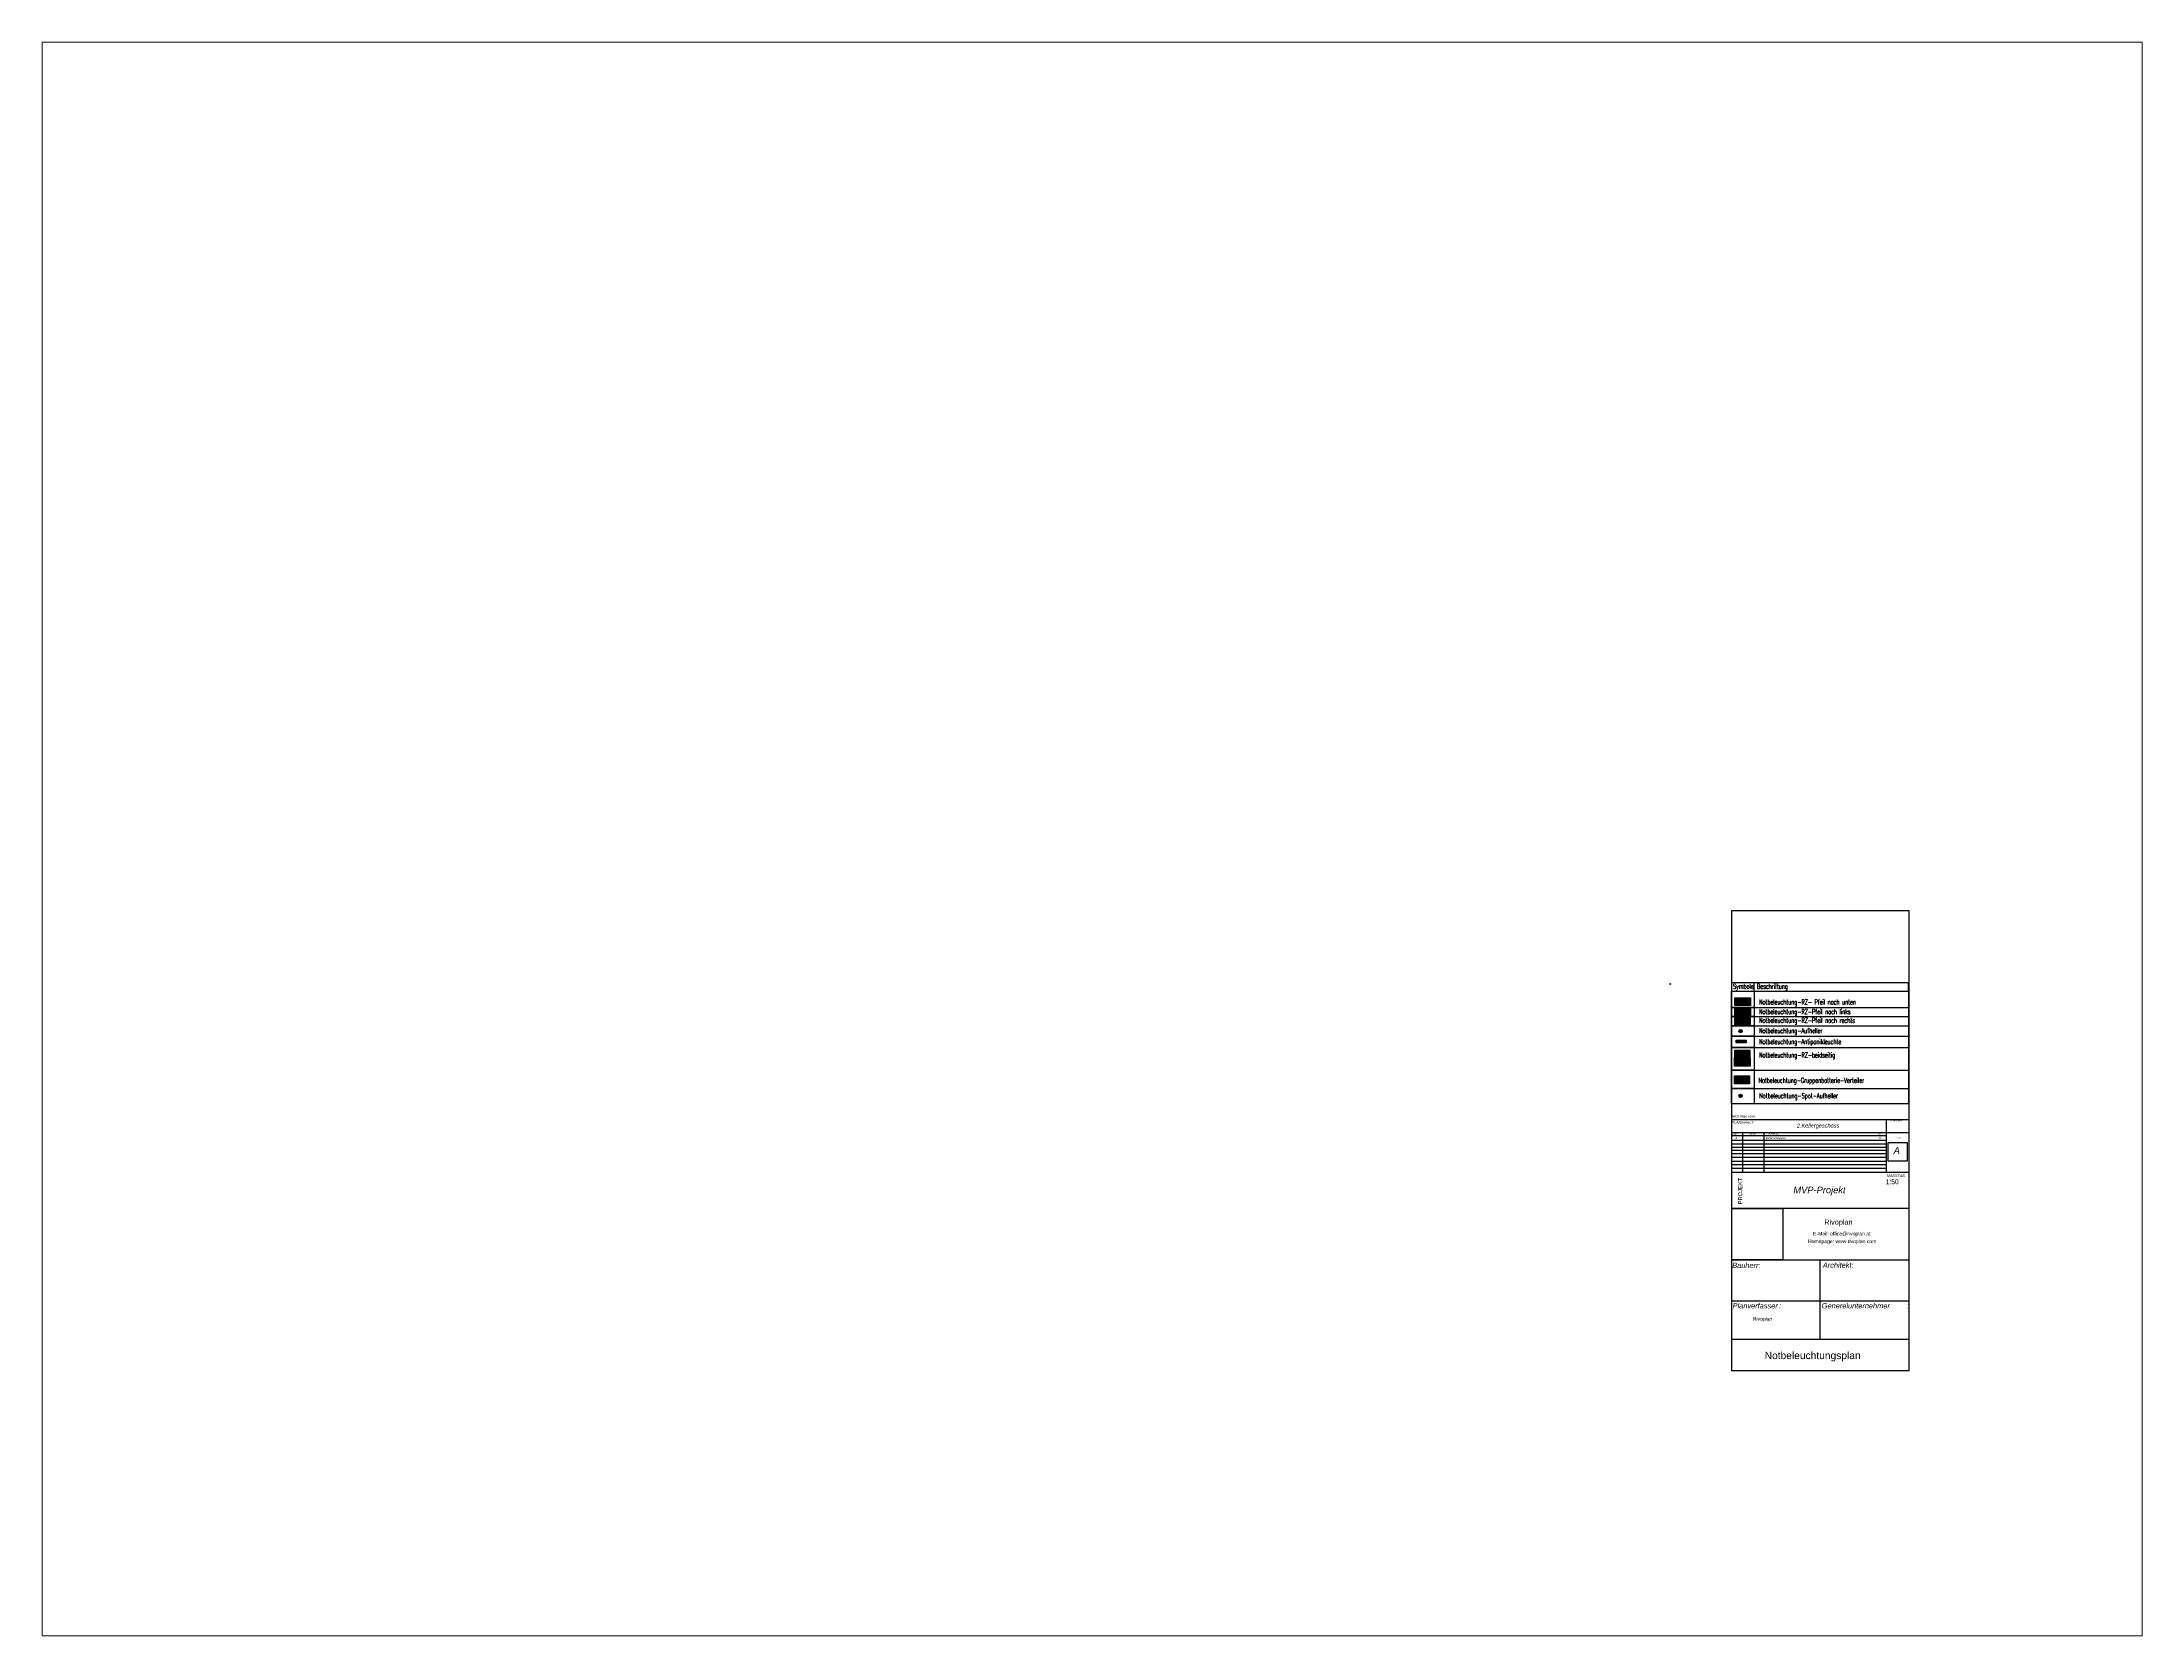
# Paper-space layout 'Layout2' of a CAD drawing. Header units: millimetres. Extents: x 26 to 231, y 20 to 176.
# The model-space entities are those that its viewports show. They can reach past a viewport. Long polylines and large blocks are cut down to what shows.
import ezdxf
from ezdxf.enums import TextEntityAlignment as Align

# ---------------------------------------------------------------- set-up
doc = ezdxf.new("R2010")
doc.units = ezdxf.units.MM
for name, color, linetype, true_color in [('din_SIBEL_10_emergency_lighting', 114, 'Continuous', 0x1eb450), ('E_Muster', 18, 'Continuous', 0x080808), ('ET_LEGENDE - Wohnung$0$800_AL_ALLG_L', 18, 'Continuous', 0x050505)]:
    doc.layers.add(name, color=color, linetype=linetype, true_color=true_color)
doc.layers.add('PDF2_Bilder', color=7, linetype='Continuous')
doc.styles.add('ARIAL', font='arial.ttf', dxfattribs={"width": 0.85})
doc.styles.add('ERSTELLTER_STIL_1', font='swiss.ttf')
doc.styles.add('ERSTELLTER_STIL_5', font='ariali.ttf')
doc.styles.add('ET_LEGENDE - Wohnung$0$ROMANS', font='romans.shx', dxfattribs={"width": 0.6})
doc.styles.get("Standard").update_dxf_attribs({"font": 'arial.ttf'})
picture_1 = doc.add_image_def('image1.png', size_in_pixel=(1254, 1254))

# ---------------------------------------------------------------- blocks, each defined once
blk = doc.blocks.new('Sicherheitsleuchte Aufheller')
h = blk.add_hatch(color=150)
h.set_gradient(color1=(0, 255, 0), tint=1, name='CYLINDER')
h.paths.add_polyline_path([(3205.3, 2753, 1), (3210, 2753, 1)])
at = {"color": 3}
blk.add_circle((3207.6, 2753), 2.35, dxfattribs=at)
blk = doc.blocks.new('Aufheller Notbeleuchtung')
at = {"color": 150, "xscale": 0.3936036498448924, "yscale": 0.3936036498448924, "zscale": 0.3936036498448924}
blk.add_blockref('Sicherheitsleuchte Aufheller', (578.8, 401.8), dxfattribs=at)
blk = doc.blocks.new('Spot Notbeleuchtung')
h = blk.add_hatch(color=3)
edge = h.paths.add_edge_path()
edge.add_line((0, 0), (-0.6, 0.6))
edge.add_arc((0, 0), 0.89, 135, 225)
edge.add_line((-0.6, -0.6), (0, 0))
h = blk.add_hatch(color=3)
edge = h.paths.add_edge_path()
edge.add_line((0, 0), (0.6, -0.6))
edge.add_arc((0, 0), 0.89, 315, 405)
edge.add_line((0.6, 0.6), (0, 0))
at = {"color": 3}
for p, q in [((-0.6, 0.6), (0.6, -0.6)), ((-0.6, -0.6), (0.6, 0.6))]:
    blk.add_line(p, q, dxfattribs=at)
blk.add_circle((0, 0), 0.89, dxfattribs=at)
blk = doc.blocks.new('Gruppenbatterie-Verteiler')
h = blk.add_hatch(color=256)
h.set_gradient(color1=(0, 255, 0), color2=(0, 255, 0), tint=1)
h.paths.add_polyline_path([(2108.3, 646.2), (2091.2, 646.2), (2091.2, 636.9)])
h = blk.add_hatch(color=256)
h.set_gradient(color1=(255, 255, 255), tint=1)
h.paths.add_polyline_path([(2108.3, 636.9), (2108.3, 646.2), (2091.2, 636.9)])
blk.add_lwpolyline([(2091.2, 646.2), (2108.3, 646.2), (2108.3, 636.9), (2091.2, 636.9)], close=True)
blk.add_lwpolyline([(2091.2, 636.9), (2108.3, 646.2)])
blk = doc.blocks.new('9809550')
at = {"color": 18, "lineweight": 30, "true_color": 0x000000}
for points in [[(423922, 99169), (423957, 99169), (423957, 99203), (423985, 99215), (424034, 99215), (424054, 99178)], [(424040, 99171), (424025, 99197), (424000, 99197), (424026, 99150), (424026, 99111), (424070, 99111), (424070, 99092), (424007, 99092), (424007, 99132), (423975, 99113), (423975, 99067), (423957, 99067), (423957, 99122), (423991, 99142), (423975, 99169), (423975, 99150), (423922, 99150)]]:
    blk.add_lwpolyline(points, dxfattribs=at)
blk.add_circle((423964, 99226), 18.1, dxfattribs=at)
for centre, radius, start, end in [((423922, 99160), 9.27, 89.9849, 270.0151), ((424048, 99173), 7.96, 195.72991, 41.40047)]:
    blk.add_arc(centre, radius, start, end, dxfattribs=at)
blk = doc.blocks.new('595995')
blk.add_hatch(color=256).paths.add_polyline_path([(423732, 99469), (423791, 99425), (423791, 99459), (423903, 99459), (423903, 99477), (423792, 99477), (423792, 99514)])
at = {"color": 18, "lineweight": 30, "true_color": 0x000000}
blk.add_lwpolyline([(423903, 99477), (423792, 99477), (423792, 99514), (423732, 99469), (423791, 99425), (423791, 99459), (423903, 99459), (423903, 99477)], dxfattribs=at)
blk = doc.blocks.new('RIVO-RZ-ARR_right')
h = blk.add_hatch(color=100)
h.paths.add_polyline_path([(423618, 99568), (423618, 99336), (424081, 99336), (424081, 99568)])
h.paths.add_polyline_path([(423908, 99479), (423908, 99513), (423967, 99469), (423908, 99424), (423908, 99460), (423797, 99460), (423797, 99479)], flags=16)
h.paths.add_polyline_path([(423736, 99519), (423749, 99512), (423749, 99478), (423785, 99478, -0.998804), (423785, 99460), (423731, 99460), (423731, 99478), (423716, 99451), (423750, 99432), (423750, 99376), (423731, 99376), (423731, 99422), (423699, 99441), (423699, 99402), (423636, 99402), (423636, 99420), (423680, 99420), (423680, 99460), (423707, 99506), (423681, 99506), (423666, 99480, -1.25347), (423652, 99488), (423673, 99524), (423722, 99524), (423736, 99519, -0.302406), (423725, 99535, -1), (423761, 99535, -0.535619)], flags=16)
h.paths.add_polyline_path([(424058, 99371), (424058, 99347), (423635, 99347), (423635, 99371)], flags=16)
h.paths.add_polyline_path([(423971, 99533), (424056, 99533), (424056, 99393), (423971, 99393)], flags=16)
h.paths.add_polyline_path([(423985, 99463, -1), (423975, 99463, -1)], flags=0)
blk.add_hatch(color=256).paths.add_polyline_path([(424058, 99347), (424058, 99371), (423635, 99371), (423635, 99347)])
h = blk.add_hatch(color=256)
h.paths.add_polyline_path([(423707, 99506), (423680, 99460), (423680, 99420), (423636, 99420), (423636, 99402), (423699, 99402), (423699, 99441), (423731, 99422), (423731, 99376), (423750, 99376), (423750, 99432), (423716, 99451), (423731, 99478), (423731, 99460), (423785, 99460, 0.998804), (423785, 99478), (423749, 99478), (423749, 99512), (423722, 99524), (423673, 99524), (423652, 99488, 1.25347), (423666, 99480), (423681, 99506)])
h.paths.add_polyline_path([(423761, 99535, 1), (423725, 99535, 1)])
h = blk.add_hatch(color=256)
h.paths.add_polyline_path([(424056, 99533), (423971, 99533), (423971, 99393), (424056, 99393)])
h.paths.add_polyline_path([(423985, 99463, -1), (423975, 99463, -1)], flags=16)
blk.add_lwpolyline([(423618, 99568), (424081, 99568), (424081, 99336), (423618, 99336)], close=True)
at = {"color": 18, "lineweight": 30, "true_color": 0x000000}
for points in [[(424058, 99371), (423635, 99371), (423635, 99347), (424058, 99347)], [(424056, 99533), (423971, 99533), (423971, 99393), (424056, 99393)]]:
    blk.add_lwpolyline(points, close=True, dxfattribs=at)
blk.add_circle((423980, 99463), 5, dxfattribs=at)
at = {"xscale": -1, "rotation": 359.9999999997448}
blk.add_blockref('9809550', (847706, 309), dxfattribs=at)
at = {"rotation": 180.0000000000325}
blk.add_blockref('595995', (847700, 198937), dxfattribs=at)
blk = doc.blocks.new('RIVO-SIBEL-ARR-down')
h = blk.add_hatch(color=100)
h.paths.add_polyline_path([(3686.7, 1956.5), (3686.7, 1947.6), (3704.4, 1947.6), (3704.4, 1956.5)])
h.paths.add_polyline_path([(3693.7, 1955.8), (3694.4, 1955.8), (3694.4, 1951.5), (3695.7, 1951.5), (3694, 1949.3), (3692.3, 1951.5), (3693.7, 1951.5)], flags=16)
h.paths.add_polyline_path([(3690.6, 1955.2), (3690.6, 1949.9), (3687.4, 1949.9), (3687.4, 1955.2)], flags=16)
h.paths.add_polyline_path([(3687.9, 1952.6, -1), (3687.5, 1952.6, -1)], flags=0)
h.paths.add_polyline_path([(3697.8, 1953.1), (3699.1, 1953.1), (3699.1, 1954.4), (3699.7, 1954.6, -0.535619), (3698.7, 1955.2, -1), (3700.1, 1955.2, -0.302406), (3699.7, 1954.6), (3700.2, 1954.8), (3702.1, 1954.8), (3702.8, 1953.4, -1.25347), (3702.3, 1953.1), (3701.7, 1954.1), (3700.8, 1954.1), (3701.8, 1952.4), (3701.8, 1950.8), (3703.4, 1950.8), (3703.4, 1950.1), (3701.1, 1950.1), (3701.1, 1951.6), (3699.8, 1950.9), (3699.8, 1949.2), (3699.1, 1949.2), (3699.1, 1951.3), (3700.4, 1952), (3699.8, 1953.1), (3699.8, 1952.3), (3697.8, 1952.3, -1)], flags=16)
h.paths.add_polyline_path([(3703.4, 1949), (3703.4, 1948.1), (3687.4, 1948.1), (3687.4, 1949)], flags=16)
h = blk.add_hatch(color=7)
h.paths.add_polyline_path([(3690.6, 1955.2), (3687.4, 1955.2), (3687.4, 1949.9), (3690.6, 1949.9)])
h.paths.add_polyline_path([(3687.9, 1952.6, -1), (3687.5, 1952.6, -1)], flags=16)
h.paths.add_polyline_path([(3703.4, 1948.1), (3703.4, 1949), (3687.4, 1949), (3687.4, 1948.1)])
blk.add_hatch(color=256).paths.add_polyline_path([(3693.7, 1951.5), (3692.3, 1951.5), (3694, 1949.3), (3695.7, 1951.5), (3694.4, 1951.5), (3694.4, 1955.8), (3693.7, 1955.8)])
h = blk.add_hatch(color=256)
h.paths.add_polyline_path([(3700.8, 1954.1), (3701.7, 1954.1), (3702.3, 1953.1, 1.25347), (3702.8, 1953.4), (3702.1, 1954.8), (3700.2, 1954.8), (3699.1, 1954.4), (3699.1, 1953.1), (3697.8, 1953.1, 1), (3697.8, 1952.3), (3699.8, 1952.3), (3699.8, 1953.1), (3700.4, 1952), (3699.1, 1951.3), (3699.1, 1949.2), (3699.8, 1949.2), (3699.8, 1950.9), (3701.1, 1951.6), (3701.1, 1950.1), (3703.4, 1950.1), (3703.4, 1950.8), (3701.8, 1950.8), (3701.8, 1952.4)])
h.paths.add_polyline_path([(3698.7, 1955.2, 1), (3700.1, 1955.2, 1)])
blk.add_lwpolyline([(3686.7, 1956.5), (3704.4, 1956.5), (3704.4, 1947.6), (3686.7, 1947.6)], close=True)
at = {"color": 18, "lineweight": 30, "true_color": 0x000000}
for points in [[(3690.6, 1955.2), (3687.4, 1955.2), (3687.4, 1949.9), (3690.6, 1949.9)], [(3703.4, 1949), (3687.4, 1949), (3687.4, 1948.1), (3703.4, 1948.1)]]:
    blk.add_lwpolyline(points, close=True, dxfattribs=at)
blk.add_lwpolyline([(3693.7, 1955.8), (3693.7, 1951.5), (3692.3, 1951.5), (3694, 1949.3), (3695.7, 1951.5), (3694.4, 1951.5), (3694.4, 1955.8), (3693.7, 1955.8)], dxfattribs=at)
blk.add_circle((3687.7, 1952.6), 0.19, dxfattribs=at)
at = {"xscale": 0.0381026673526157, "yscale": 0.0381026673526157, "zscale": 0.0381026673526157}
blk.add_blockref('9809550', (-12454.8, -1825.5), dxfattribs=at)
blk = doc.blocks.new('RIVO-SIBEL-ARR-left')
h = blk.add_hatch(color=100)
h.paths.add_polyline_path([(3656.5, 1956.5), (3656.5, 1947.6), (3674.2, 1947.6), (3674.2, 1956.5)])
h.paths.add_polyline_path([(3662.8, 1954.4), (3662.8, 1953.1), (3667, 1953.1), (3667, 1952.4), (3662.7, 1952.4), (3662.7, 1951.1), (3660.5, 1952.7)], flags=16)
h.paths.add_polyline_path([(3660.4, 1955.2), (3660.4, 1949.9), (3657.2, 1949.9), (3657.2, 1955.2)], flags=16)
h.paths.add_polyline_path([(3657.7, 1952.6, -1), (3657.4, 1952.6, -1)], flags=0)
h.paths.add_polyline_path([(3667.6, 1953.1), (3669, 1953.1), (3669, 1954.4), (3669.5, 1954.6, -0.535619), (3668.5, 1955.2, -1), (3669.9, 1955.2, -0.302406), (3669.5, 1954.6), (3670, 1954.8), (3671.9, 1954.8), (3672.6, 1953.4, -1.25347), (3672.1, 1953.1), (3671.6, 1954.1), (3670.6, 1954.1), (3671.6, 1952.4), (3671.6, 1950.8), (3673.3, 1950.8), (3673.3, 1950.1), (3670.9, 1950.1), (3670.9, 1951.6), (3669.6, 1950.9), (3669.6, 1949.2), (3668.9, 1949.2), (3668.9, 1951.3), (3670.2, 1952), (3669.6, 1953.1), (3669.6, 1952.3), (3667.6, 1952.3, -1)], flags=16)
h.paths.add_polyline_path([(3673.3, 1949), (3673.3, 1948.1), (3657.2, 1948.1), (3657.2, 1949)], flags=16)
h = blk.add_hatch(color=7)
h.paths.add_polyline_path([(3660.4, 1955.2), (3657.2, 1955.2), (3657.2, 1949.9), (3660.4, 1949.9)])
h.paths.add_polyline_path([(3657.7, 1952.6, -1), (3657.4, 1952.6, -1)], flags=16)
h.paths.add_polyline_path([(3673.3, 1948.1), (3673.3, 1949), (3657.2, 1949), (3657.2, 1948.1)])
blk.add_hatch(color=256).paths.add_polyline_path([(3662.8, 1953.1), (3662.8, 1954.4), (3660.5, 1952.7), (3662.7, 1951.1), (3662.7, 1952.4), (3667, 1952.4), (3667, 1953.1)])
h = blk.add_hatch(color=256)
h.paths.add_polyline_path([(3670.6, 1954.1), (3671.6, 1954.1), (3672.1, 1953.1, 1.25347), (3672.6, 1953.4), (3671.9, 1954.8), (3670, 1954.8), (3669, 1954.4), (3669, 1953.1), (3667.6, 1953.1, 1), (3667.6, 1952.3), (3669.6, 1952.3), (3669.6, 1953.1), (3670.2, 1952), (3668.9, 1951.3), (3668.9, 1949.2), (3669.6, 1949.2), (3669.6, 1950.9), (3670.9, 1951.6), (3670.9, 1950.1), (3673.3, 1950.1), (3673.3, 1950.8), (3671.6, 1950.8), (3671.6, 1952.4)])
h.paths.add_polyline_path([(3668.5, 1955.2, 1), (3669.9, 1955.2, 1)])
blk.add_lwpolyline([(3656.5, 1956.5), (3674.2, 1956.5), (3674.2, 1947.6), (3656.5, 1947.6)], close=True)
at = {"color": 18, "lineweight": 30, "true_color": 0x000000}
for points in [[(3660.4, 1955.2), (3657.2, 1955.2), (3657.2, 1949.9), (3660.4, 1949.9)], [(3673.3, 1949), (3657.2, 1949), (3657.2, 1948.1), (3673.3, 1948.1)]]:
    blk.add_lwpolyline(points, close=True, dxfattribs=at)
blk.add_lwpolyline([(3667, 1953.1), (3662.8, 1953.1), (3662.8, 1954.4), (3660.5, 1952.7), (3662.7, 1951.1), (3662.7, 1952.4), (3667, 1952.4), (3667, 1953.1)], dxfattribs=at)
blk.add_circle((3657.5, 1952.6), 0.19, dxfattribs=at)
at = {"xscale": 0.0381026673526157, "yscale": 0.0381026673526157, "zscale": 0.0381026673526157}
blk.add_blockref('9809550', (-12484.9, -1825.5), dxfattribs=at)
blk = doc.blocks.new('Antipanikleuchte-RIVO')
h = blk.add_hatch(color=256)
h.dxf.hatch_style = 1
h.set_gradient(color1=(0, 255, 0), name='SPHERICAL')
h.paths.add_polyline_path([(3719.9, 1926.2), (3719.9, 1922.9), (3731.7, 1922.9), (3731.7, 1926.2)])
at = {"color": 3}
blk.add_lwpolyline([(3719.9, 1926.2), (3731.7, 1926.2), (3731.7, 1922.9), (3719.9, 1922.9)], close=True, dxfattribs=at)

msp = doc.modelspace()

# ---------------------------------------------------------------- linework, layer by layer
msp.add_lwpolyline([(3714.5, 1545.5), (3919.2, 1545.5), (3919.2, 2075.2), (3714.5, 2075.2)], close=True)
at = {"color": 18, "true_color": 0x000000}
for points in [[(3714.7, 1982.6), (3918.7, 1982.6), (3918.7, 1992.1), (3714.7, 1992.1)], [(3714.7, 1982.6), (3918.7, 1982.6), (3918.7, 1852.9), (3714.7, 1852.9)], [(3895.3, 1808.2), (3917.1, 1808.2), (3917.1, 1786.6), (3895.3, 1786.6)]]:
    msp.add_lwpolyline(points, close=True, dxfattribs=at)
for points in [[(3740.9, 1982.5), (3740.9, 1992.1)], [(3741, 1963.7), (3714.7, 1963.7), (3741, 1963.7), (3918.7, 1963.7)], [(3740.9, 1982.5), (3740.9, 1852.9)], [(3741, 1953.3), (3714.7, 1953.3), (3741, 1953.3), (3918.7, 1953.3)], [(3741, 1942.7), (3714.7, 1942.7), (3741, 1942.7), (3918.7, 1942.7)], [(3741, 1930.7), (3714.7, 1930.7), (3741, 1930.7), (3918.7, 1930.7)], [(3741, 1917.7), (3714.7, 1917.7), (3741, 1917.7), (3918.7, 1917.7)], [(3741, 1891.4), (3714.7, 1891.4), (3741, 1891.4), (3918.7, 1891.4)], [(3714.5, 1866.7), (3714.5, 1545.5)], [(3740.9, 1870.4), (3714.7, 1870.4), (3740.9, 1870.4), (3918.7, 1870.4)]]:
    msp.add_lwpolyline(points, dxfattribs=at)
at = {"layer": 'ET_LEGENDE - Wohnung$0$800_AL_ALLG_L'}
for p, q in [((3919.6, 1834.3), (3714.5, 1834.3)), ((3714.5, 1819.8), (3919.6, 1819.8)), ((3714.5, 1816.3), (3892.7, 1816.2)), ((3727.3, 1819.8), (3727.3, 1773.9)), ((3751.9, 1819.8), (3751.9, 1773.9)), ((3892.8, 1834.3), (3892.7, 1819.8)), ((3892.7, 1819.8), (3892.7, 1774)), ((3892.7, 1819.8), (3892.7, 1773.9)), ((3714.5, 1811), (3892.7, 1811)), ((3714.5, 1806.5), (3892.7, 1806.5)), ((3714.5, 1799.2), (3892.7, 1799.2)), ((3714.5, 1795.6), (3892.7, 1795.6)), ((3714.5, 1791.2), (3892.7, 1791.2)), ((3714.6, 1802.7), (3892.7, 1802.7)), ((3714.5, 1786.8), (3892.7, 1786.8)), ((3714.5, 1782.8), (3892.7, 1782.8)), ((3714.5, 1778.8), (3892.7, 1778.8)), ((3714.5, 1773.9), (3919.6, 1773.9)), ((3714.5, 1732.4), (3919.2, 1732.4)), ((3714.5, 1673.2), (3919.2, 1673.2)), ((3816.3, 1673.2), (3816.3, 1581.7)), ((3919.2, 1625.4), (3714.5, 1625.4)), ((3714.5, 1581.7), (3919.2, 1581.7))]:
    msp.add_line(p, q, dxfattribs=at)

# ---------------------------------------------------------------- block references
for name, p, xscale, yscale, zscale in [('RIVO-SIBEL-ARR-down', (3503.3, 1916.4), 0.0381026673526157, 0.0381026673526157, 0.0381026673526157), ('RIVO-RZ-ARR_right', (-12422.3, -1841.3), 0.0381026673526157, 0.0381026673526157, 0.0381026673526157), ('Aufheller Notbeleuchtung', (-103.1, -1151.7), 2.079042355985015, 2.079042355985015, 2.079042355985015)]:
    msp.add_blockref(name, p, dxfattribs=dict(xscale=xscale, yscale=yscale, zscale=zscale))
for name, p in [('RIVO-SIBEL-ARR-down', (32, 18.3)), ('RIVO-SIBEL-ARR-left', (62.2, 6.5)), ('Antipanikleuchte-RIVO', (0, 0)), ('RIVO-SIBEL-ARR-left', (61.8, -51.3)), ('Gruppenbatterie-Verteiler', (1627.1, 1238.8))]:
    msp.add_blockref(name, p)
at = {"xscale": -1, "rotation": 180}
msp.add_blockref('RIVO-SIBEL-ARR-left', (61.8, 3861.6), dxfattribs=at)
at = {"layer": 'din_SIBEL_10_emergency_lighting', "xscale": 2.155340094809342, "yscale": 2.155340094809342, "zscale": 0.0116504869989694}
msp.add_blockref('Spot Notbeleuchtung', (3725.1, 1861.9), dxfattribs=at)

# ---------------------------------------------------------------- texts
at = {"layer": 'E_Muster', "color": 18, "true_color": 0x000000, "style": 'ET_LEGENDE - Wohnung$0$ROMANS', "width": 0.6}
for s, height, p in [('Symbole', 5.81, (3716.5, 1988)), ('Beschriftung', 5.813, (3744, 1988.1))]:
    msp.add_text(s, height=height, dxfattribs=at).set_placement(p, align=Align.MIDDLE_LEFT)
at = {"layer": 'E_Muster', "color": 102, "true_color": 0x21de37, "style": 'ET_LEGENDE - Wohnung$0$ROMANS', "width": 0.6}
for s, p in [('Notbeleuchtung-RZ- Pfeil nach unten', (3746.4, 1970)), ('Notbeleuchtung-RZ-Pfeil nach links', (3746.4, 1958.9)), ('Notbeleuchtung-RZ-Pfeil nach rechts', (3746.4, 1948.8)), ('Notbeleuchtung-Aufheller', (3746.4, 1937)), ('Notbeleuchtung-Antipanikleuchte', (3746.4, 1924.5)), ('Notbeleuchtung-RZ-beidseitig', (3746.4, 1909)), ('Notbeleuchtung-Gruppenbatterie-Verteiler', (3745.8, 1879.7)), ('Notbeleuchtung-Spot-Aufheller', (3746.7, 1862))]:
    msp.add_text(s, height=5.813, dxfattribs=at).set_placement(p, align=Align.MIDDLE_LEFT)
at = {"layer": 'ET_LEGENDE - Wohnung$0$800_AL_ALLG_L'}
for s, height, style, p in [('HKS Plan vom: ', 2.895, 'ERSTELLTER_STIL_5', (3715.1, 1836.9)), ('PLANINHALT', 2.89, 'ERSTELLTER_STIL_5', (3715.1, 1829.8)), ('Index', 1.45, 'ERSTELLTER_STIL_5', (3715.6, 1817.2)), ('DATUM', 1.45, 'ERSTELLTER_STIL_5', (3735.3, 1817.3)), ('ÄNDERUNG', 1.45, 'ERSTELLTER_STIL_5', (3757.1, 1817.2)), ('2.Kellergeschoss', 4.587, 'ERSTELLTER_STIL_5', (3790, 1825.4)), ('GEZ.', 1.45, 'ERSTELLTER_STIL_5', (3883.5, 1817.5)), ('PLANNUMMER', 1.45, 'ERSTELLTER_STIL_5', (3897.3, 1832.4)), ('A', 2.56, 'ERSTELLTER_STIL_5', (3719, 1811.9)), ('Elektromontageplan', 1.807, 'ERSTELLTER_STIL_5', (3754.4, 1812.3)), ('MO', 1.81, 'ERSTELLTER_STIL_5', (3884.1, 1812.5)), ('A', 8.07, 'ERSTELLTER_STIL_5', (3901.3, 1794.8)), ('Index', 1.45, 'ERSTELLTER_STIL_5', (3904.7, 1813.1)), ('MAßSTAB', 3.16, 'ERSTELLTER_STIL_5', (3893.6, 1768.5)), ('MVP-Projekt', 7.667, 'ERSTELLTER_STIL_5', (3786, 1749.7)), ('1:50', 5.53, 'ERSTELLTER_STIL_1', (3892.3, 1760.2)), ('Rivoplan', 5.99, 'ARIAL', (3821.6, 1713.5)), ('Bauherr:', 6.08, 'ERSTELLTER_STIL_5', (3715.5, 1663.6)), ('Architekt:', 6.08, 'ERSTELLTER_STIL_5', (3819.9, 1663.9)), ('Planverfasser', 6.085, 'ERSTELLTER_STIL_5', (3716, 1617.1)), (':', 6.08, 'ERSTELLTER_STIL_5', (3769.5, 1617.1)), ('Generelunternehmer', 6.085, 'ERSTELLTER_STIL_5', (3818.7, 1617.1)), (':', 6.08, 'ERSTELLTER_STIL_5', (3916.7, 1617.1)), ('Rivoplan', 4.08, 'ERSTELLTER_STIL_5', (3739.3, 1603)), ('Notbeleuchtungsplan', 8.425, 'ERSTELLTER_STIL_1', (3752.9, 1558.7))]:
    msp.add_text(s, height=height, dxfattribs=dict(at, style=style)).set_placement(p)
msp.add_text('PROJEKT', height=4.73, rotation=90, dxfattribs=at).set_placement((3727, 1737))
at = {"layer": 'ET_LEGENDE - Wohnung$0$800_AL_ALLG_L', "style": 'ARIAL'}
for s, p in [('Homepage: www.rivoplan.com', (3842.2, 1693.9)), ('E-Mail: office@rivoplan.at', (3841.8, 1702.7))]:
    msp.add_text(s, height=4.159, dxfattribs=at).set_placement(p, align=Align.MIDDLE)

# ---------------------------------------------------------------- pictures from other files: only their frames are drawn
at = {"layer": 'PDF2_Bilder'}
image = msp.add_image(picture_1, insert=(3714.9, 1673.2), size_in_units=(58.9, 58.9), dxfattribs=at)
image.dxf.flags = 15

psp = doc.layouts.new('Layout2')

# ---------------------------------------------------------------- viewports
at = {"layer": '0'}
psp.add_viewport(center=(128.5, 97.5), size=(205.6, 156), view_center_point=(2977.8, 2157.79), view_height=1835.9973, dxfattribs=at)

doc.saveas('drawing.dxf')
